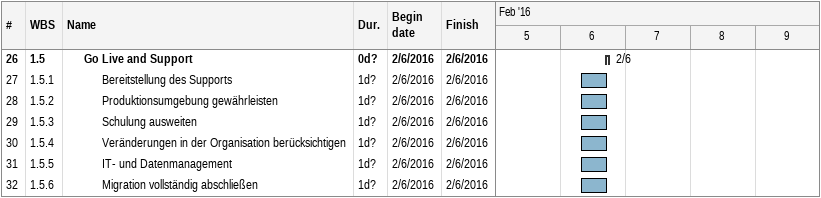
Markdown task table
| ID | WBS | Task | Duration | Start | Finish |
|---|---|---|---|---|---|
| 26 | 1.5 | **Go Live and Support** | 0d? | 2016-02-06 | 2016-02-06 |
| 27 | 1.5.1 | Bereitstellung des Supports | 1d? | 2016-02-06 | 2016-02-06 |
| 28 | 1.5.2 | Produktionsumgebung gewährleisten | 1d? | 2016-02-06 | 2016-02-06 |
| 29 | 1.5.3 | Schulung ausweiten | 1d? | 2016-02-06 | 2016-02-06 |
| 30 | 1.5.4 | Veränderungen in der Organisation berücksichtigen | 1d? | 2016-02-06 | 2016-02-06 |
| 31 | 1.5.5 | IT- und Datenmanagement | 1d? | 2016-02-06 | 2016-02-06 |
| 32 | 1.5.6 | Migration vollständig abschließen | 1d? | 2016-02-06 | 2016-02-06 |
